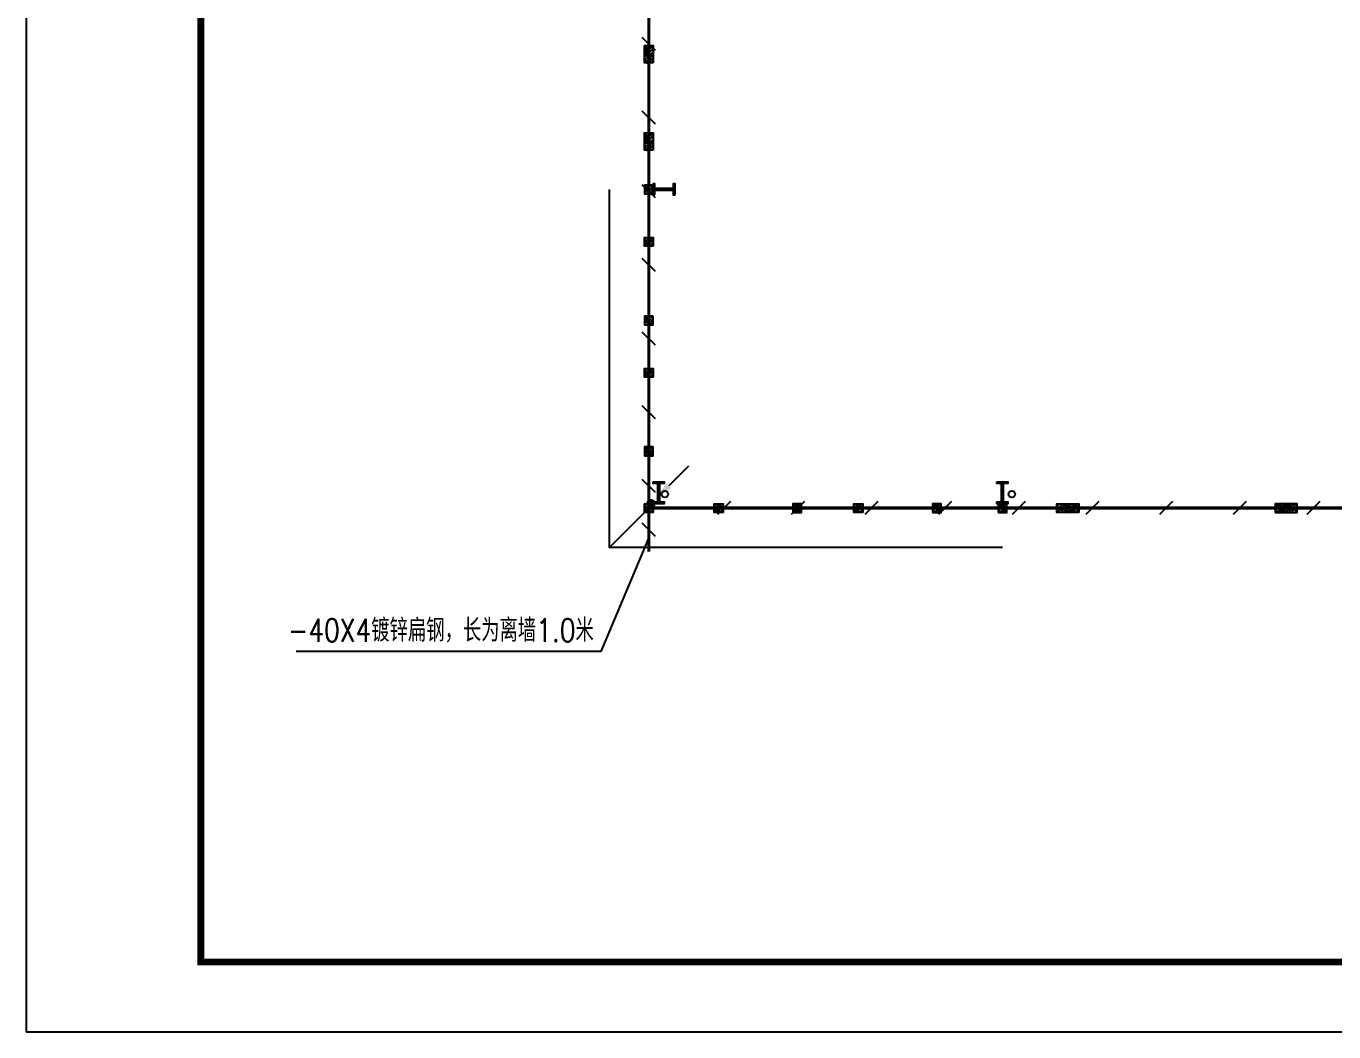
# Model space of a CAD drawing. Extents: x 1060579 to 1383165, y 581819 to 1037910.
# Drawn here: x 1236105 to 1266064, y 581819 to 604859 of the extents above; entities that cross this region are included whole.
import ezdxf

# ---------------------------------------------------------------- set-up
doc = ezdxf.new("R2010")
doc.units = 0
doc.header["$LTSCALE"] = 1000
doc.header["$MEASUREMENT"] = 0
doc.linetypes.add('CENTER2', pattern=[1.125, 0.75, -0.125, 0.125, -0.125])
for name, color, linetype in [('DIM-照明', 3, 'Continuous'), ('DIM-箱柜', 3, 'Continuous'), ('GZ', 30, 'Continuous'), ('LWIRE', 4, 'Continuous'), ('PUB_TITLE', 4, 'Continuous'), ('SHTLN', 4, 'Continuous'), ('WIRE-接地', 4, 'Continuous'), ('刚柱', 2, 'Continuous'), ('卫浴', 7, 'Continuous'), ('散水', 32, 'Continuous')]:
    doc.layers.add(name, color=color, linetype=linetype)
doc.styles.add('_TEL_DIM', font='SIMPLEX', dxfattribs={"width": 0.8, "height": 3.5, "bigfont": 'HZTXT'})
doc.styles.get("Standard").update_dxf_attribs({"font": 'gbenor.shx', "bigfont": 'gbcbig.shx'})

# ---------------------------------------------------------------- blocks, each defined once
blk = doc.blocks.new('sdhfxdhnfdhx')
h = blk.add_hatch(color=256)
h.paths.add_polyline_path([(3050366, 936899), (3050616, 936899), (3050616, 936859), (3050366, 936859)])
h.paths.add_polyline_path([(3050511, 937319), (3050511, 936899), (3050471, 936899), (3050471, 937319)])
h.paths.add_polyline_path([(3050366, 937359), (3050616, 937359), (3050616, 937319), (3050366, 937319)])
for points in [[(3050366, 937359), (3050616, 937359), (3050616, 937319), (3050366, 937319)], [(3050511, 937319), (3050511, 936899), (3050471, 936899), (3050471, 937319)], [(3050366, 936899), (3050616, 936899), (3050616, 936859), (3050366, 936859)]]:
    blk.add_lwpolyline(points, close=True)
blk = doc.blocks.new('$TelecSys$00000008')
blk.add_line((0.4, 0.4), (-0.4, -0.4))
blk = doc.blocks.new('$TelecSys$00000078')
for p, q in [((1.15, 1.15), (0.55, 0.55)), ((0.104, 0.104), (0.104, 0.104)), ((-0.104, -0.104), (-0.104, -0.104))]:
    blk.add_line(p, q)
at = {"const_width": 0.142}
blk.add_lwpolyline([(-0.071, 0, 1), (0.071, 0, 1)], format="xyb", close=True, dxfattribs=at)
blk.add_solid([(0.62, 0.48), (0.48, 0.62), (0.1, 0.1)])
at = {"width": 0.8, "flags": 9}
blk.add_attdef('A', (0, 0), '', height=0.00002, dxfattribs=at)

msp = doc.modelspace()

# ---------------------------------------------------------------- hatches: boundary and pattern name
at = {"layer": 'GZ'}
h = msp.add_hatch(dxfattribs=at)
h.set_pattern_fill('钢筋混凝土', color=8, scale=20, style=0)
h.set_pattern_definition([(225, (1303855.04, 680073.906), (35.35534, -35.35534), []), (230, (1303855.04, 680073.9), (-143.45204, 12.55043), [15, -165]), (175, (1303855.04, 680073.9), (27.75027, -150.43843), [12, -132]), (280.4514, (1303843.09, 680074.95), (-115.70188, -137.8879), [12.74804, -140.22842]), (226.1842, (1303855.04, 680033.9), (-213.4482, 33.1038), [22.5, -247.5]), (276.6356, (1303837.25, 680036.66), (-186.93254, -194.82357), [19.12206, -210.3426]), (171.1842, (1303855.04, 680033.9), (-186.9324, -194.8237), [18, -198]), (201, (1303835.04, 680043.9), (-119.38141, 80.52378), [15, -165]), (146, (1303835.04, 680043.9), (-48.66307, -145.03), [12, -132]), (251.4514, (1303825.09, 680050.62), (-168.04453, -64.5061), [12.74804, -140.22842]), (217.5, (1303855.04, 680073.906), (-2.43197, -66.57877), [0, -130.4, 0, -134, 0, -132.5]), (187.5, (1303855.04, 680073.906), (-52.61391, -78.88234), [0, -76.4, 0, -127.4, 0, -50.5]), (147.5, (1303899.64, 680073.906), (-106.764487, 4.510974), [0, -50, 0, -156, 0, -207]), (137.5, (1303919.64, 680073.91), (-116.63723, -20.021), [0, -65, 0, -103.6, 0, -147])])
h.paths.add_polyline_path([(1250470, 604019), (1250270, 604019), (1250270, 604419), (1250470, 604419)])
h = msp.add_hatch(dxfattribs=at)
h.set_pattern_fill('钢筋混凝土', color=8, scale=20, style=0)
h.set_pattern_definition([(225, (1303855.04, 678073.906), (35.35534, -35.35534), []), (230, (1303855.04, 678073.9), (-143.45204, 12.55043), [15, -165]), (175, (1303855.04, 678073.9), (27.75027, -150.43843), [12, -132]), (280.4514, (1303843.09, 678074.95), (-115.70188, -137.8879), [12.74804, -140.22842]), (226.1842, (1303855.04, 678033.9), (-213.4482, 33.1038), [22.5, -247.5]), (276.6356, (1303837.25, 678036.66), (-186.93254, -194.82357), [19.12206, -210.3426]), (171.1842, (1303855.04, 678033.9), (-186.9324, -194.8237), [18, -198]), (201, (1303835.04, 678043.9), (-119.38141, 80.52378), [15, -165]), (146, (1303835.04, 678043.9), (-48.66307, -145.03), [12, -132]), (251.4514, (1303825.09, 678050.62), (-168.04453, -64.5061), [12.74804, -140.22842]), (217.5, (1303855.04, 678073.906), (-2.43197, -66.57877), [0, -130.4, 0, -134, 0, -132.5]), (187.5, (1303855.04, 678073.906), (-52.61391, -78.88234), [0, -76.4, 0, -127.4, 0, -50.5]), (147.5, (1303899.64, 678073.906), (-106.764487, 4.510974), [0, -50, 0, -156, 0, -207]), (137.5, (1303919.64, 678073.91), (-116.63723, -20.021), [0, -65, 0, -103.6, 0, -147])])
h.paths.add_polyline_path([(1250470, 602019), (1250270, 602019), (1250270, 602419), (1250470, 602419)])
h = msp.add_hatch(dxfattribs=at)
h.set_pattern_fill('钢筋混凝土', color=8, scale=20, style=0)
h.set_pattern_definition([(135, (1303855.04, 525413.577), (35.35534, 35.35534), []), (130, (1303855.04, 525413.58), (-143.45204, -12.55043), [15, -165]), (185, (1303855.04, 525413.58), (27.75027, 150.43843), [12, -132]), (79.5486, (1303843.09, 525412.53), (-115.70188, 137.8879), [12.74804, -140.22842]), (133.8158, (1303855.04, 525453.58), (-213.4482, -33.1038), [22.5, -247.5]), (83.3644, (1303837.25, 525450.82), (-186.93254, 194.82357), [19.12206, -210.3426]), (188.8158, (1303855.04, 525453.58), (-186.9324, 194.8237), [18, -198]), (159, (1303835.04, 525443.58), (-119.38141, -80.52378), [15, -165]), (214, (1303835.04, 525443.58), (-48.66307, 145.03), [12, -132]), (108.5486, (1303825.09, 525436.87), (-168.04453, 64.5061), [12.74804, -140.22842]), (142.5, (1303855.04, 525413.577), (-2.43197, 66.57877), [0, -130.4, 0, -134, 0, -132.5]), (172.5, (1303855.04, 525413.58), (-52.61391, 78.88234), [0, -76.4, 0, -127.4, 0, -50.5]), (212.5, (1303899.64, 525413.58), (-106.764487, -4.510974), [0, -50, 0, -156, 0, -207]), (222.5, (1303919.64, 525413.58), (-116.63723, 20.021), [0, -65, 0, -103.6, 0, -147])])
h.paths.add_polyline_path([(1250470, 601219), (1250270, 601219), (1250270, 601019), (1250470, 601019)])
h = msp.add_hatch(dxfattribs=at)
h.set_pattern_fill('钢筋混凝土', color=8, scale=20, style=0)
h.set_pattern_definition([(225, (1303855.04, 675623.623), (35.35534, -35.35534), []), (230, (1303855.04, 675623.62), (-143.45204, 12.55043), [15, -165]), (175, (1303855.04, 675623.62), (27.75027, -150.43843), [12, -132]), (280.4514, (1303843.09, 675624.67), (-115.70188, -137.8879), [12.74804, -140.22842]), (226.1842, (1303855.04, 675583.62), (-213.4482, 33.1038), [22.5, -247.5]), (276.6356, (1303837.25, 675586.38), (-186.93254, -194.82357), [19.12206, -210.3426]), (171.1842, (1303855.04, 675583.62), (-186.9324, -194.8237), [18, -198]), (201, (1303835.04, 675593.62), (-119.38141, 80.52378), [15, -165]), (146, (1303835.04, 675593.62), (-48.66307, -145.03), [12, -132]), (251.4514, (1303825.09, 675600.33), (-168.04453, -64.5061), [12.74804, -140.22842]), (217.5, (1303855.04, 675623.623), (-2.43197, -66.57877), [0, -130.4, 0, -134, 0, -132.5]), (187.5, (1303855.04, 675623.62), (-52.61391, -78.88234), [0, -76.4, 0, -127.4, 0, -50.5]), (147.5, (1303899.64, 675623.623), (-106.764487, 4.510974), [0, -50, 0, -156, 0, -207]), (137.5, (1303919.64, 675623.62), (-116.63723, -20.021), [0, -65, 0, -103.6, 0, -147])])
h.paths.add_polyline_path([(1250470, 599818), (1250270, 599818), (1250270, 600018), (1250470, 600018)])
h = msp.add_hatch(dxfattribs=at)
h.set_pattern_fill('钢筋混凝土', color=8, scale=20, style=0)
h.set_pattern_definition([(135, (1303855.04, 522413.295), (35.35534, 35.35534), []), (130, (1303855.04, 522413.3), (-143.45204, -12.55043), [15, -165]), (185, (1303855.04, 522413.3), (27.75027, 150.43843), [12, -132]), (79.5486, (1303843.09, 522412.25), (-115.70188, 137.8879), [12.74804, -140.22842]), (133.8158, (1303855.04, 522453.3), (-213.4482, -33.1038), [22.5, -247.5]), (83.3644, (1303837.25, 522450.54), (-186.93254, 194.82357), [19.12206, -210.3426]), (188.8158, (1303855.04, 522453.3), (-186.9324, 194.8237), [18, -198]), (159, (1303835.04, 522443.3), (-119.38141, -80.52378), [15, -165]), (214, (1303835.04, 522443.3), (-48.66307, 145.03), [12, -132]), (108.5486, (1303825.09, 522436.58), (-168.04453, 64.5061), [12.74804, -140.22842]), (142.5, (1303855.04, 522413.295), (-2.43197, 66.57877), [0, -130.4, 0, -134, 0, -132.5]), (172.5, (1303855.04, 522413.295), (-52.61391, 78.88234), [0, -76.4, 0, -127.4, 0, -50.5]), (212.5, (1303899.64, 522413.295), (-106.764487, -4.510974), [0, -50, 0, -156, 0, -207]), (222.5, (1303919.64, 522413.29), (-116.63723, 20.021), [0, -65, 0, -103.6, 0, -147])])
h.paths.add_polyline_path([(1250470, 598218), (1250270, 598218), (1250270, 598018), (1250470, 598018)])
h = msp.add_hatch(dxfattribs=at)
h.set_pattern_fill('钢筋混凝土', color=8, scale=20, style=0)
h.set_pattern_definition([(225, (1303855.04, 672624.11), (35.35534, -35.35534), []), (230, (1303855.04, 672624.11), (-143.45204, 12.55043), [15, -165]), (175, (1303855.04, 672624.11), (27.75027, -150.43843), [12, -132]), (280.4514, (1303843.09, 672625.15), (-115.70188, -137.8879), [12.74804, -140.22842]), (226.1842, (1303855.04, 672584.1), (-213.4482, 33.1038), [22.5, -247.5]), (276.6356, (1303837.25, 672586.87), (-186.93254, -194.82357), [19.12206, -210.3426]), (171.1842, (1303855.04, 672584.1), (-186.9324, -194.8237), [18, -198]), (201, (1303835.04, 672594.11), (-119.38141, 80.52378), [15, -165]), (146, (1303835.04, 672594.11), (-48.66307, -145.03), [12, -132]), (251.4514, (1303825.09, 672600.82), (-168.04453, -64.5061), [12.74804, -140.22842]), (217.5, (1303855.04, 672624.11), (-2.43197, -66.57877), [0, -130.4, 0, -134, 0, -132.5]), (187.5, (1303855.04, 672624.11), (-52.61391, -78.88234), [0, -76.4, 0, -127.4, 0, -50.5]), (147.5, (1303899.64, 672624.11), (-106.764487, 4.510974), [0, -50, 0, -156, 0, -207]), (137.5, (1303919.64, 672624.11), (-116.63723, -20.021), [0, -65, 0, -103.6, 0, -147])])
h.paths.add_polyline_path([(1250470, 596819), (1250270, 596819), (1250270, 597019), (1250470, 597019)])
h = msp.add_hatch(dxfattribs=at)
h.set_pattern_fill('钢筋混凝土', color=8, scale=20, style=0)
h.set_pattern_definition([(135, (1303855.04, 519413.78), (35.35534, 35.35534), []), (130, (1303855.04, 519413.78), (-143.45204, -12.55043), [15, -165]), (185, (1303855.04, 519413.78), (27.75027, 150.43843), [12, -132]), (79.5486, (1303843.09, 519412.73), (-115.70188, 137.8879), [12.74804, -140.22842]), (133.8158, (1303855.04, 519453.78), (-213.4482, -33.1038), [22.5, -247.5]), (83.3644, (1303837.25, 519451.02), (-186.93254, 194.82357), [19.12206, -210.3426]), (188.8158, (1303855.04, 519453.78), (-186.9324, 194.8237), [18, -198]), (159, (1303835.04, 519443.78), (-119.38141, -80.52378), [15, -165]), (214, (1303835.04, 519443.78), (-48.66307, 145.03), [12, -132]), (108.5486, (1303825.09, 519437.07), (-168.04453, 64.5061), [12.74804, -140.22842]), (142.5, (1303855.04, 519413.78), (-2.43197, 66.57877), [0, -130.4, 0, -134, 0, -132.5]), (172.5, (1303855.04, 519413.78), (-52.61391, 78.88234), [0, -76.4, 0, -127.4, 0, -50.5]), (212.5, (1303899.64, 519413.78), (-106.764487, -4.510974), [0, -50, 0, -156, 0, -207]), (222.5, (1303919.64, 519413.78), (-116.63723, 20.021), [0, -65, 0, -103.6, 0, -147])])
h.paths.add_polyline_path([(1250470, 595219), (1250270, 595219), (1250270, 595019), (1250470, 595019)])
h = msp.add_hatch(dxfattribs=at)
h.set_pattern_fill('钢筋混凝土', color=8, scale=20, style=0)
h.set_pattern_definition([(225, (1303855.04, 669523.906), (35.35534, -35.35534), []), (230, (1303855.04, 669523.9), (-143.45204, 12.55043), [15, -165]), (175, (1303855.04, 669523.9), (27.75027, -150.43843), [12, -132]), (280.4514, (1303843.09, 669524.95), (-115.70188, -137.8879), [12.74804, -140.22842]), (226.1842, (1303855.04, 669483.9), (-213.4482, 33.1038), [22.5, -247.5]), (276.6356, (1303837.25, 669486.66), (-186.93254, -194.82357), [19.12206, -210.3426]), (171.1842, (1303855.04, 669483.9), (-186.9324, -194.8237), [18, -198]), (201, (1303835.04, 669493.9), (-119.38141, 80.52378), [15, -165]), (146, (1303835.04, 669493.9), (-48.66307, -145.03), [12, -132]), (251.4514, (1303825.09, 669500.62), (-168.04453, -64.5061), [12.74804, -140.22842]), (217.5, (1303855.04, 669523.906), (-2.43197, -66.57877), [0, -130.4, 0, -134, 0, -132.5]), (187.5, (1303855.04, 669523.906), (-52.61391, -78.88234), [0, -76.4, 0, -127.4, 0, -50.5]), (147.5, (1303899.64, 669523.906), (-106.764487, 4.510974), [0, -50, 0, -156, 0, -207]), (137.5, (1303919.64, 669523.91), (-116.63723, -20.021), [0, -65, 0, -103.6, 0, -147])])
h.paths.add_polyline_path([(1250470, 593719), (1250270, 593719), (1250270, 593919), (1250470, 593919)])
h = msp.add_hatch(dxfattribs=at)
h.set_pattern_fill('钢筋混凝土', color=8, scale=20, style=0)
h.set_pattern_definition([(225, (1305454.794, 669523.906), (35.35534, -35.35534), []), (230, (1305454.79, 669523.9), (-143.45204, 12.55043), [15, -165]), (175, (1305454.8, 669523.9), (27.75027, -150.43843), [12, -132]), (280.4514, (1305442.84, 669524.95), (-115.70188, -137.8879), [12.74804, -140.22842]), (226.1842, (1305454.8, 669483.9), (-213.4482, 33.1038), [22.5, -247.5]), (276.6356, (1305437, 669486.66), (-186.93254, -194.82357), [19.12206, -210.3426]), (171.1842, (1305454.8, 669483.9), (-186.9324, -194.8237), [18, -198]), (201, (1305434.79, 669493.9), (-119.38141, 80.52378), [15, -165]), (146, (1305434.8, 669493.9), (-48.66307, -145.03), [12, -132]), (251.4514, (1305424.85, 669500.62), (-168.04453, -64.5061), [12.74804, -140.22842]), (217.5, (1305454.794, 669523.906), (-2.43197, -66.57877), [0, -130.4, 0, -134, 0, -132.5]), (187.5, (1305454.794, 669523.906), (-52.61391, -78.88234), [0, -76.4, 0, -127.4, 0, -50.5]), (147.5, (1305499.394, 669523.906), (-106.764487, 4.510974), [0, -50, 0, -156, 0, -207]), (137.5, (1305519.39, 669523.91), (-116.63723, -20.021), [0, -65, 0, -103.6, 0, -147])])
h.paths.add_polyline_path([(1252070, 593719), (1251870, 593719), (1251870, 593919), (1252070, 593919)])
h = msp.add_hatch(dxfattribs=at)
h.set_pattern_fill('钢筋混凝土', color=8, scale=20, style=0)
h.set_pattern_definition([(315, (1200285.51, 669523.906), (-35.35534, -35.35534), []), (310, (1200285.51, 669523.9), (143.45204, 12.55043), [15, -165]), (5, (1200285.51, 669523.9), (-27.75027, -150.43843), [12, -132]), (259.5486, (1200297.46, 669524.95), (115.70188, -137.8879), [12.74804, -140.22842]), (313.8158, (1200285.5, 669483.9), (213.4482, 33.1038), [22.5, -247.5]), (263.3644, (1200303.3, 669486.66), (186.93254, -194.82357), [19.12206, -210.3426]), (8.8158, (1200285.5, 669483.9), (186.9324, -194.8237), [18, -198]), (339, (1200305.51, 669493.9), (119.38141, 80.52378), [15, -165]), (34, (1200305.51, 669493.9), (48.66307, -145.03), [12, -132]), (288.5486, (1200315.46, 669500.62), (168.04453, -64.5061), [12.74804, -140.22842]), (322.5, (1200285.51, 669523.906), (2.43197, -66.57877), [0, -130.4, 0, -134, 0, -132.5]), (352.5, (1200285.51, 669523.906), (52.61391, -78.88234), [0, -76.4, 0, -127.4, 0, -50.5]), (32.5, (1200240.91, 669523.906), (106.764487, 4.510974), [0, -50, 0, -156, 0, -207]), (42.5, (1200220.91, 669523.91), (116.63723, -20.021), [0, -65, 0, -103.6, 0, -147])])
h.paths.add_polyline_path([(1253670, 593719), (1253870, 593719), (1253870, 593919), (1253670, 593919)])
h = msp.add_hatch(dxfattribs=at)
h.set_pattern_fill('钢筋混凝土', color=8, scale=20, style=0)
h.set_pattern_definition([(225, (1308655.1, 669523.906), (35.35534, -35.35534), []), (230, (1308655.1, 669523.9), (-143.45204, 12.55043), [15, -165]), (175, (1308655.1, 669523.9), (27.75027, -150.43843), [12, -132]), (280.4514, (1308643.15, 669524.95), (-115.70188, -137.8879), [12.74804, -140.22842]), (226.1842, (1308655.1, 669483.9), (-213.4482, 33.1038), [22.5, -247.5]), (276.6356, (1308637.31, 669486.66), (-186.93254, -194.82357), [19.12206, -210.3426]), (171.1842, (1308655.1, 669483.9), (-186.9324, -194.8237), [18, -198]), (201, (1308635.1, 669493.9), (-119.38141, 80.52378), [15, -165]), (146, (1308635.1, 669493.9), (-48.66307, -145.03), [12, -132]), (251.4514, (1308625.15, 669500.62), (-168.04453, -64.5061), [12.74804, -140.22842]), (217.5, (1308655.1, 669523.906), (-2.43197, -66.57877), [0, -130.4, 0, -134, 0, -132.5]), (187.5, (1308655.1, 669523.906), (-52.61391, -78.88234), [0, -76.4, 0, -127.4, 0, -50.5]), (147.5, (1308699.7, 669523.906), (-106.764487, 4.510974), [0, -50, 0, -156, 0, -207]), (137.5, (1308719.7, 669523.91), (-116.63723, -20.021), [0, -65, 0, -103.6, 0, -147])])
h.paths.add_polyline_path([(1255270, 593719), (1255070, 593719), (1255070, 593919), (1255270, 593919)])
h = msp.add_hatch(dxfattribs=at)
h.set_pattern_fill('钢筋混凝土', color=8, scale=20, style=0)
h.set_pattern_definition([(315, (1203485.815, 669523.906), (-35.35534, -35.35534), []), (310, (1203485.81, 669523.9), (143.45204, 12.55043), [15, -165]), (5, (1203485.81, 669523.9), (-27.75027, -150.43843), [12, -132]), (259.5486, (1203497.77, 669524.95), (115.70188, -137.8879), [12.74804, -140.22842]), (313.8158, (1203485.81, 669483.9), (213.4482, 33.1038), [22.5, -247.5]), (263.3644, (1203503.6, 669486.66), (186.93254, -194.82357), [19.12206, -210.3426]), (8.8158, (1203485.81, 669483.9), (186.9324, -194.8237), [18, -198]), (339, (1203505.81, 669493.9), (119.38141, 80.52378), [15, -165]), (34, (1203505.81, 669493.9), (48.66307, -145.03), [12, -132]), (288.5486, (1203515.76, 669500.62), (168.04453, -64.5061), [12.74804, -140.22842]), (322.5, (1203485.815, 669523.906), (2.43197, -66.57877), [0, -130.4, 0, -134, 0, -132.5]), (352.5, (1203485.815, 669523.906), (52.61391, -78.88234), [0, -76.4, 0, -127.4, 0, -50.5]), (32.5, (1203441.215, 669523.906), (106.764487, 4.510974), [0, -50, 0, -156, 0, -207]), (42.5, (1203421.21, 669523.91), (116.63723, -20.021), [0, -65, 0, -103.6, 0, -147])])
h.paths.add_polyline_path([(1256870, 593719), (1257070, 593719), (1257070, 593919), (1256870, 593919)])
h = msp.add_hatch(dxfattribs=at)
h.set_pattern_fill('钢筋混凝土', color=8, scale=20, style=0)
h.set_pattern_definition([(315, (1204985.757, 669523.906), (-35.35534, -35.35534), []), (310, (1204985.76, 669523.9), (143.45204, 12.55043), [15, -165]), (5, (1204985.76, 669523.9), (-27.75027, -150.43843), [12, -132]), (259.5486, (1204997.71, 669524.95), (115.70188, -137.8879), [12.74804, -140.22842]), (313.8158, (1204985.76, 669483.9), (213.4482, 33.1038), [22.5, -247.5]), (263.3644, (1205003.54, 669486.66), (186.93254, -194.82357), [19.12206, -210.3426]), (8.8158, (1204985.76, 669483.9), (186.9324, -194.8237), [18, -198]), (339, (1205005.76, 669493.9), (119.38141, 80.52378), [15, -165]), (34, (1205005.76, 669493.9), (48.66307, -145.03), [12, -132]), (288.5486, (1205015.7, 669500.62), (168.04453, -64.5061), [12.74804, -140.22842]), (322.5, (1204985.757, 669523.906), (2.43197, -66.57877), [0, -130.4, 0, -134, 0, -132.5]), (352.5, (1204985.76, 669523.906), (52.61391, -78.88234), [0, -76.4, 0, -127.4, 0, -50.5]), (32.5, (1204941.157, 669523.906), (106.764487, 4.510974), [0, -50, 0, -156, 0, -207]), (42.5, (1204921.16, 669523.91), (116.63723, -20.021), [0, -65, 0, -103.6, 0, -147])])
h.paths.add_polyline_path([(1258370, 593719), (1258570, 593719), (1258570, 593919), (1258370, 593919)])
h = msp.add_hatch(dxfattribs=at)
h.set_pattern_fill('钢筋混凝土', color=8, scale=20, style=0)
h.set_pattern_definition([(225, (1313605.04, 669523.906), (35.35534, -35.35534), []), (230, (1313605.04, 669523.9), (-143.45204, 12.55043), [15, -165]), (175, (1313605.04, 669523.9), (27.75027, -150.43843), [12, -132]), (280.4514, (1313593.09, 669524.95), (-115.70188, -137.8879), [12.74804, -140.22842]), (226.1842, (1313605.04, 669483.9), (-213.4482, 33.1038), [22.5, -247.5]), (276.6356, (1313587.25, 669486.66), (-186.93254, -194.82357), [19.12206, -210.3426]), (171.1842, (1313605.04, 669483.9), (-186.9324, -194.8237), [18, -198]), (201, (1313585.04, 669493.9), (-119.38141, 80.52378), [15, -165]), (146, (1313585.04, 669493.9), (-48.66307, -145.03), [12, -132]), (251.4514, (1313575.09, 669500.62), (-168.04453, -64.5061), [12.74804, -140.22842]), (217.5, (1313605.04, 669523.906), (-2.43197, -66.57877), [0, -130.4, 0, -134, 0, -132.5]), (187.5, (1313605.04, 669523.906), (-52.61391, -78.88234), [0, -76.4, 0, -127.4, 0, -50.5]), (147.5, (1313649.64, 669523.906), (-106.764487, 4.510974), [0, -50, 0, -156, 0, -207]), (137.5, (1313669.64, 669523.91), (-116.63723, -20.021), [0, -65, 0, -103.6, 0, -147])])
h.paths.add_polyline_path([(1260220, 593719), (1259720, 593719), (1259720, 593919), (1260220, 593919)])
h = msp.add_hatch(dxfattribs=at)
h.set_pattern_fill('钢筋混凝土', color=8, scale=20, style=0)
h.set_pattern_definition([(315, (1211335.757, 669523.906), (-35.35534, -35.35534), []), (310, (1211335.76, 669523.9), (143.45204, 12.55043), [15, -165]), (5, (1211335.76, 669523.9), (-27.75027, -150.43843), [12, -132]), (259.5486, (1211347.71, 669524.95), (115.70188, -137.8879), [12.74804, -140.22842]), (313.8158, (1211335.76, 669483.9), (213.4482, 33.1038), [22.5, -247.5]), (263.3644, (1211353.54, 669486.66), (186.93254, -194.82357), [19.12206, -210.3426]), (8.8158, (1211335.76, 669483.9), (186.9324, -194.8237), [18, -198]), (339, (1211355.76, 669493.9), (119.38141, 80.52378), [15, -165]), (34, (1211355.76, 669493.9), (48.66307, -145.03), [12, -132]), (288.5486, (1211365.7, 669500.62), (168.04453, -64.5061), [12.74804, -140.22842]), (322.5, (1211335.757, 669523.906), (2.43197, -66.57877), [0, -130.4, 0, -134, 0, -132.5]), (352.5, (1211335.76, 669523.906), (52.61391, -78.88234), [0, -76.4, 0, -127.4, 0, -50.5]), (32.5, (1211291.157, 669523.906), (106.764487, 4.510974), [0, -50, 0, -156, 0, -207]), (42.5, (1211271.16, 669523.91), (116.63723, -20.021), [0, -65, 0, -103.6, 0, -147])])
h.paths.add_polyline_path([(1264720, 593719), (1265220, 593719), (1265220, 593919), (1264720, 593919)])

# ---------------------------------------------------------------- linework, layer by layer
at = {"layer": 'DIM-照明'}
for p, q in [((1250371, 593145), (1249267, 590530)), ((1249267, 590530), (1242291, 590530))]:
    msp.add_line(p, q, dxfattribs=at)
at = {"layer": 'GZ', "color": 8}
for points in [[(1250470, 604019), (1250270, 604019), (1250270, 604419), (1250470, 604419)], [(1250470, 602019), (1250270, 602019), (1250270, 602419), (1250470, 602419)], [(1250470, 601219), (1250270, 601219), (1250270, 601019), (1250470, 601019)], [(1250470, 599818), (1250270, 599818), (1250270, 600018), (1250470, 600018)], [(1250470, 598218), (1250270, 598218), (1250270, 598018), (1250470, 598018)], [(1250470, 596819), (1250270, 596819), (1250270, 597019), (1250470, 597019)], [(1250470, 595219), (1250270, 595219), (1250270, 595019), (1250470, 595019)], [(1250470, 593719), (1250270, 593719), (1250270, 593919), (1250470, 593919)], [(1252070, 593719), (1251870, 593719), (1251870, 593919), (1252070, 593919)], [(1253670, 593719), (1253870, 593719), (1253870, 593919), (1253670, 593919)], [(1255270, 593719), (1255070, 593719), (1255070, 593919), (1255270, 593919)], [(1256870, 593719), (1257070, 593719), (1257070, 593919), (1256870, 593919)], [(1258370, 593719), (1258570, 593719), (1258570, 593919), (1258370, 593919)], [(1260220, 593719), (1259720, 593719), (1259720, 593919), (1260220, 593919)], [(1264720, 593719), (1265220, 593719), (1265220, 593919), (1264720, 593919)]]:
    msp.add_lwpolyline(points, close=True, dxfattribs=at)
at = {"layer": 'PUB_TITLE'}
msp.add_lwpolyline([(1236105, 581819), (1354985, 581819), (1354985, 649019), (1236105, 649019)], close=True, dxfattribs=at)
at = {"layer": 'PUB_TITLE', "const_width": 160}
msp.add_lwpolyline([(1240105, 583419), (1353385, 583419), (1353385, 647419), (1240105, 647419)], close=True, dxfattribs=at)
at = {"layer": 'WIRE-接地', "linetype": 'CENTER2', "const_width": 75}
for points in [[(1250370, 637019), (1250370, 593819), (1314570, 593819), (1314570, 615719), (1297820, 615719), (1297820, 637019), (1250370, 637019)], [(1250370, 593819), (1250370, 592819)]]:
    msp.add_lwpolyline(points, dxfattribs=at)
at = {"layer": '卫浴', "color": 8}
for centre in [(1250739, 594139), (1258689, 594139)]:
    msp.add_circle(centre, 75, dxfattribs=at)
at = {"layer": '散水', "color": 8}
msp.add_line((1249470, 592919), (1250270, 593719), dxfattribs=at)
msp.add_lwpolyline([(1258470, 592919), (1249470, 592919), (1249470, 601119)], dxfattribs=at)

# ---------------------------------------------------------------- block references
at = {"layer": 'LWIRE', "xscale": 750, "yscale": 750, "zscale": 750}
msp.add_blockref('$TelecSys$00000078', (1250418, 593919), dxfattribs=at)
at = {"layer": 'SHTLN', "xscale": 375, "yscale": 375, "zscale": 375, "rotation": 270}
for p in [(1250370, 604450), (1250370, 602762), (1250370, 601075), (1250370, 599387), (1250370, 597700), (1250370, 596012), (1250370, 594325), (1250370, 593319)]:
    msp.add_blockref('$TelecSys$00000008', p, dxfattribs=at)
at = {"layer": 'SHTLN', "xscale": 375, "yscale": 375, "zscale": 375}
for p in [(1252095, 593819), (1253783, 593819), (1255470, 593819), (1257158, 593819), (1258845, 593819), (1260533, 593819), (1262220, 593819), (1263908, 593819), (1265595, 593819)]:
    msp.add_blockref('$TelecSys$00000008', p, dxfattribs=at)
at = {"layer": '刚柱', "color": 8, "xscale": -1, "rotation": 270}
msp.add_blockref('sdhfxdhnfdhx', (313611, -2449372), dxfattribs=at)
at = {"layer": '刚柱', "color": 8}
for p in [(-1799896, -342941), (-1792021, -342941)]:
    msp.add_blockref('sdhfxdhnfdhx', p, dxfattribs=at)

# ---------------------------------------------------------------- texts
at = {"layer": 'DIM-箱柜', "color": 7, "style": '_TEL_DIM', "width": 0.8}
msp.add_text('-40X4镀锌扁钢，长为离墙1.0米', height=525, dxfattribs=at).set_placement((1242102, 590756))

doc.saveas('drawing.dxf')
